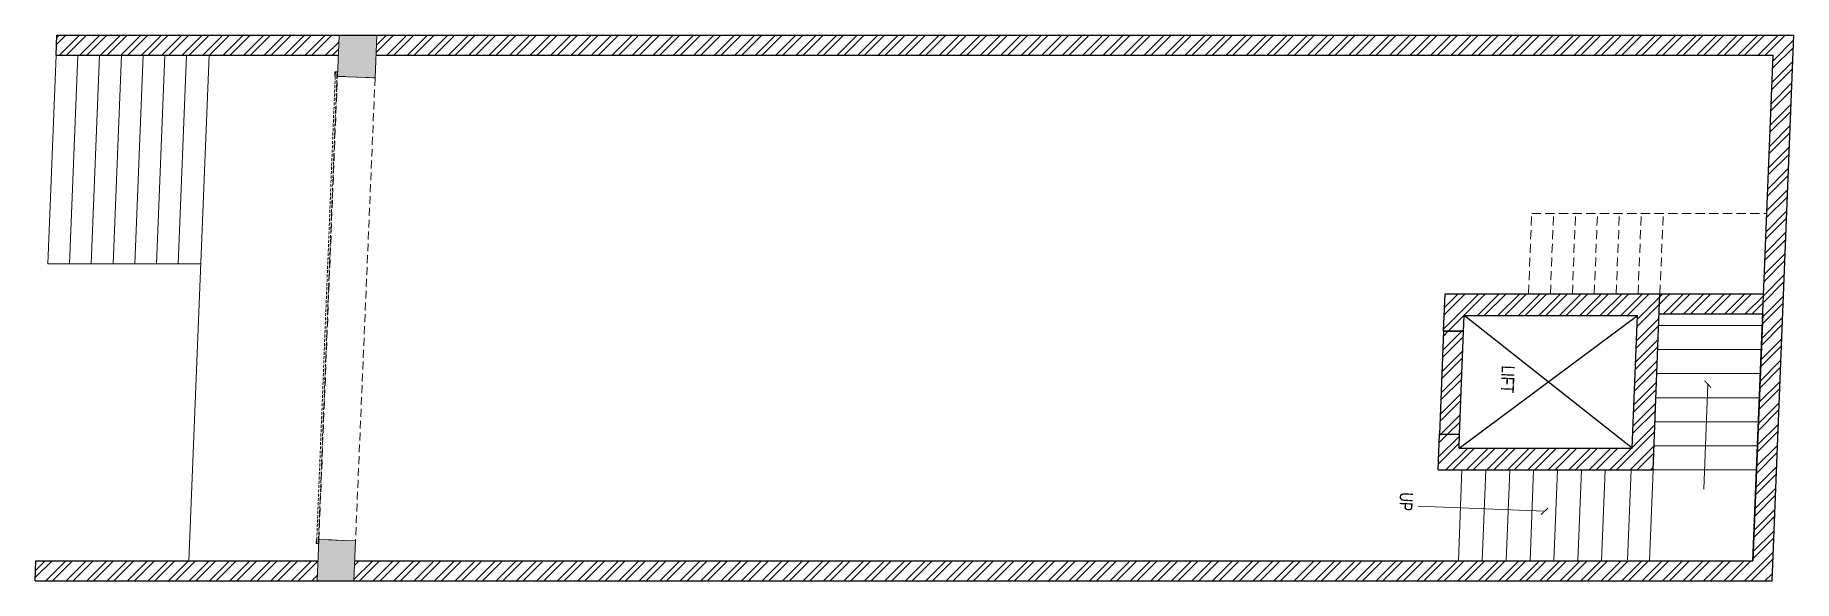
# Model space of a CAD drawing. Header units: feet. Extents: x -19983 to 250, y 0 to 6275.
import ezdxf

# ---------------------------------------------------------------- set-up
doc = ezdxf.new("R2010")
doc.units = ezdxf.units.FT
doc.header["$LTSCALE"] = 33
doc.header["$MEASUREMENT"] = 0
for name, pattern in [('a_p6_plan_L18$0$HIDDEN', [0.375, 0.25, -0.125]), ('HIDDEN', [9.525, 6.35, -3.175]), ('HIDDENX2', [0.75, 0.5, -0.25])]:
    doc.linetypes.add(name, pattern=pattern)
for name, color, linetype, lineweight in [('A-shutter', 8, 'Continuous', 18), ('A-WALL HATCH', 251, 'Continuous', 0), ('beam', 90, 'Continuous', 9), ('Column', 243, 'Continuous', 9), ('column hatch', 5, 'Continuous', 0), ('rolling shutter', 1, 'Continuous', 5), ('Steps', 4, 'Continuous', 9)]:
    doc.layers.add(name, color=color, linetype=linetype, lineweight=lineweight)
doc.layers.add('A-WALL', color=1, linetype='Continuous')
doc.styles.add('Arial', font='arial.ttf')
doc.styles.get("Standard").update_dxf_attribs({"font": 'GILC____.TTF'})
doc.dimstyles.new('Copy of Minor', dxfattribs={"dimtxt": 150, "dimasz": 80, "dimexe": 70, "dimexo": 70, "dimgap": 0.09, "dimtad": 0, "dimdec": 0, "dimzin": 12, "dimdsep": 46, "dimtxsty": 'Arial', "dimblk": 'ARCHTICK', "dimcen": 0.09, "dimdle": 100, "dimclrd": 252, "dimclre": 253, "dimclrt": 7, "dimadec": 0, "dimazin": 0, "dimtfac": 1, "dimtdec": 0, "dimtmove": 1, "dimatfit": 3, "dimldrblk": 'ARCHTICK', "dimfxl": 1, "dimtolj": 1, "dimtzin": 0, "dimlwd": 0, "dimlwe": 0, "dimarcsym": 0})
pattern_1 = [(45, (-3489110.86, 5472592.8), (-117.733279, 117.733279), []), (45, (-3489032.37, 5472592.8), (-117.733279, 117.733279), [])]

# ---------------------------------------------------------------- blocks, each defined once
blk = doc.blocks.new('_ArchTick')
at = {"const_width": 0.15}
blk.add_lwpolyline([(-0.5, -0.5), (0.5, 0.5)], dxfattribs=at)
blk = doc.blocks.new('*U3')
at = {"layer": 'A-shutter', "color": 5, "ltscale": 10}
for points in [[(41037961, -1561539), (41037961, -1561544), (41037916, -1561544), (41037916, -1561564), (41037961, -1561564), (41037961, -1561569), (41037911, -1561569), (41037911, -1561539)], [(41043291, -1561539), (41043291, -1561544), (41043336, -1561544), (41043336, -1561564), (41043291, -1561564), (41043291, -1561569), (41043341, -1561569), (41043341, -1561539)]]:
    blk.add_lwpolyline(points, close=True, dxfattribs=at)
at = {"layer": 'A-shutter', "color": 5, "linetype": 'HIDDENX2', "ltscale": 2}
blk.add_lwpolyline([(41037916, -1561544), (41037916, -1561564), (41043336, -1561564), (41043336, -1561544)], close=True, dxfattribs=at)

msp = doc.modelspace()

# ---------------------------------------------------------------- hatches: boundary and pattern name
at = {"layer": 'A-WALL HATCH'}
h = msp.add_hatch(dxfattribs=at)
h.set_pattern_fill('ANSI32', color=256, scale=444)
h.set_pattern_definition(pattern_1)
h.paths.add_polyline_path([(-16497, 6045), (-16487, 6275), (-19733, 6275), (-19742, 6045)])
h.paths.add_polyline_path([(-16738, 0), (-16728, 230), (-19974, 230), (-19983, 0)])
h = msp.add_hatch(dxfattribs=at)
h.set_pattern_fill('ANSI32', color=256, scale=444)
h.set_pattern_definition(pattern_1)
h.paths.add_polyline_path([(11, 6045), (-221, 230), (-1412, 230), (-1412, 230), (-3884, 230), (-16307, 230), (-16316, 0), (0, 0), (250, 6275), (-16052, 6275), (-16061, 6045)])
h = msp.add_hatch(dxfattribs=at)
h.set_pattern_fill('ANSI32', color=256, scale=444)
h.set_pattern_definition(pattern_1)
h.paths.add_polyline_path([(-1550, 3050), (-1611, 1525), (-3602, 1525), (-3596, 1685), (-3826, 1685), (-3842, 1275), (-1370, 1275), (-1290, 3300), (-3762, 3300), (-3779, 2870), (-3549, 2870), (-3541, 3050)])
h = msp.add_hatch(dxfattribs=at)
h.set_pattern_fill('ANSI32', color=256, scale=444)
h.set_pattern_definition(pattern_1)
h.paths.add_polyline_path([(-108, 3070), (-99, 3300), (-1290, 3300), (-1299, 3070)])
h = msp.add_hatch(dxfattribs=at)
h.set_pattern_fill('ANSI32', color=256, scale=444)
h.set_pattern_definition(pattern_1)
h.paths.add_polyline_path([(-3596, 1685), (-3549, 2870), (-3550, 2870), (-3779, 2870), (-3826, 1685)])
at = {"layer": 'column hatch'}
h = msp.add_hatch(color=251, dxfattribs=at)
h.dxf.hatch_style = 1
h.paths.add_polyline_path([(-16316, 0), (-16298, 460), (-16719, 477), (-16738, 0)])
h.paths.add_polyline_path([(-16052, 6275), (-16487, 6275), (-16506, 5802), (-16072, 5785)])

# ---------------------------------------------------------------- linework, layer by layer
at = {"layer": 'A-WALL'}
for p, q in [((-19742, 6045), (-19733, 6275)), ((-19733, 6275), (250, 6275)), ((0, 0), (250, 6275)), ((-19742, 6045), (-16497, 6045)), ((-16061, 6045), (11, 6045)), ((-221, 230), (11, 6045)), ((-3779, 2870), (-3762, 3300)), ((-3762, 3300), (-99, 3300)), ((-1370, 1275), (-1290, 3300)), ((-3602, 1525), (-1550, 3050)), ((-3549, 2870), (-3541, 3050)), ((-3541, 3050), (-1550, 3050)), ((-1611, 1525), (-3541, 3050)), ((-1611, 1525), (-1550, 3050)), ((-1299, 3070), (-108, 3070)), ((-3779, 2870), (-3826, 1685)), ((-3779, 2870), (-3549, 2870)), ((-3842, 1275), (-3826, 1685)), ((-3826, 1685), (-3596, 1685)), ((-3602, 1525), (-3596, 1685)), ((-3602, 1525), (-1611, 1525)), ((-3842, 1275), (-1370, 1275)), ((-19983, 0), (-19974, 230)), ((-19974, 230), (-16728, 230)), ((-16307, 230), (-221, 230)), ((-19983, 0), (0, 0))]:
    msp.add_line(p, q, dxfattribs=at)
msp.add_lwpolyline([(-108, 3070), (-221, 230)], dxfattribs=at)
msp.add_lwpolyline([(-3779, 2872), (-3826, 1685), (-3596, 1685), (-3549, 2870)], close=True, dxfattribs=at)
at = {"layer": 'beam', "linetype": 'a_p6_plan_L18$0$HIDDEN', "lineweight": 5, "ltscale": 11}
msp.add_lwpolyline([(-16072, 5785), (-16298, 460), (-16719, 477), (-16506, 5802)], close=True, dxfattribs=at)
at = {"layer": 'Column'}
for p, q in [((-16506, 5802), (-16487, 6275)), ((-16072, 5785), (-16052, 6275)), ((-16072, 5785), (-16506, 5802)), ((-16738, 0), (-16719, 477)), ((-16298, 460), (-16719, 477)), ((-16316, 0), (-16298, 460))]:
    msp.add_line(p, q, dxfattribs=at)
at = {"layer": 'Steps'}
for p, q in [((-19838, 3645), (-19742, 6045)), ((-19587, 3645), (-19492, 6045)), ((-19337, 3645), (-19242, 6045)), ((-19087, 3645), (-18991, 6045)), ((-18837, 3645), (-18741, 6045)), ((-18587, 3645), (-18491, 6045)), ((-18336, 3645), (-18241, 6045)), ((-18214, 230), (-17983, 6045)), ((-19838, 3645), (-18078, 3645)), ((-1304, 2937), (-113, 2937)), ((-1315, 2660), (-124, 2660)), ((-1326, 2383), (-135, 2383)), ((-1337, 2106), (-146, 2106)), ((-1348, 1829), (-157, 1829)), ((-1359, 1552), (-168, 1552)), ((-3609, 230), (-3568, 1275)), ((-3335, 230), (-3293, 1275)), ((-3060, 230), (-3018, 1275)), ((-2785, 230), (-2744, 1275)), ((-2511, 230), (-2469, 1275)), ((-2236, 230), (-2194, 1275)), ((-1961, 230), (-1920, 1275)), ((-1662, 240), (-1621, 1275)), ((-1412, 230), (-1370, 1275)), ((-1370, 1275), (-179, 1275))]:
    msp.add_line(p, q, dxfattribs=at)
at = {"layer": 'Steps', "linetype": 'HIDDEN', "ltscale": 0.5}
for p, q in [((-2803, 3300), (-2766, 4225)), ((-2766, 4225), (-62, 4225)), ((-2551, 3300), (-2514, 4225)), ((-2298, 3300), (-2262, 4225)), ((-2046, 3300), (-2009, 4225)), ((-1794, 3300), (-1757, 4225)), ((-1542, 3300), (-1505, 4225)), ((-1290, 3300), (-1253, 4225))]:
    msp.add_line(p, q, dxfattribs=at)

# ---------------------------------------------------------------- block references
at = {"layer": 'rolling shutter', "color": 2, "rotation": 267.7183126537516}
msp.add_blockref('*U3', (3177616, 40949059), dxfattribs=at)

# ---------------------------------------------------------------- texts
at = {"layer": 'A-WALL', "insert": (-2960, 2472), "char_height": 150, "attachment_point": 1, "rotation": 267.7183}
msp.add_mtext_dynamic_manual_height_columns('LIFT', width=1794.78, gutter_width=500, heights=[1479], dxfattribs=at)
at = {"layer": 'Steps', "insert": (-4131, 1014), "char_height": 150, "attachment_point": 1, "rotation": 267.7183}
msp.add_mtext_dynamic_manual_height_columns('UP', width=171.12, gutter_width=500, heights=[0], dxfattribs=at)

# ---------------------------------------------------------------- leaders
at = {"layer": 'Steps'}
for points in [[(-739, 2262), (-787, 1055)], [(-2617, 800), (-4071, 858)]]:
    msp.add_leader(points, dimstyle='Copy of Minor', dxfattribs=at)

doc.saveas('drawing.dxf')
